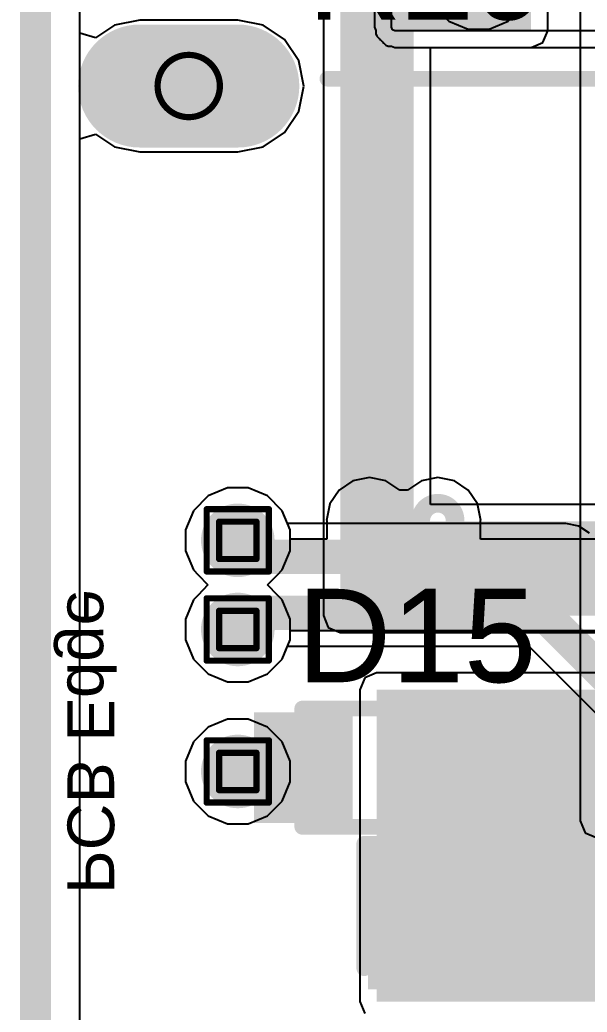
# Model space of a CAD drawing. Header units: inches. Extents: x -22 to 5433, y -13 to 5447.
# Drawn here: x -21.59 to -16.96, y 4.58 to 12.68 of the extents above; entities that cross this region are included whole.
import ezdxf

# ---------------------------------------------------------------- set-up
doc = ezdxf.new("R2010")
doc.units = ezdxf.units.IN
for name, color, linetype in [('Board_outline', 216, 'Continuous'), ('Bottom Layer', 5, 'Continuous'), ('Bottom Overlay', 54, 'Continuous'), ('Bottom Solder', 6, 'Continuous'), ('Drill Drawing', 1, 'Continuous'), ('Ground', 16, 'Continuous'), ('Multi-Layer', 9, 'Continuous'), ('Pad Holes', 156, 'Continuous'), ('Power', 76, 'Continuous'), ('Top Layer', 1, 'Continuous'), ('Top Overlay', 2, 'Continuous'), ('Top Paste', 8, 'Continuous'), ('Top Solder', 216, 'Continuous'), ('Via Holes', 16, 'Continuous')]:
    doc.layers.add(name, color=color, linetype=linetype)
doc.styles.add('Arial', font='', dxfattribs={"height": 0.2})
doc.styles.get('Arial').set_extended_font_data('Arial')

msp = doc.modelspace()

# ---------------------------------------------------------------- hatches: boundary and pattern name
at = {"layer": 'Bottom Layer'}
h = msp.add_hatch(color=5, dxfattribs=at)
edge = h.paths.add_edge_path()
edge.add_arc((-20.6084, 12.1371), 0.4, 90, 270)
edge.add_line((-20.6084, 11.7371), (-19.8084, 11.7371))
edge.add_arc((-19.8084, 12.1371), 0.4, 270, 450)
edge.add_line((-19.8084, 12.5371), (-20.6084, 12.5371))
h = msp.add_hatch(color=5, dxfattribs=at)
edge = h.paths.add_edge_path()
edge.add_arc((-19.8084, 8.432), 0.3, 0, 360)
h = msp.add_hatch(color=5, dxfattribs=at)
edge = h.paths.add_edge_path()
edge.add_arc((-19.8084, 7.705), 0.3, 0, 360)
h = msp.add_hatch(color=5, dxfattribs=at)
edge = h.paths.add_edge_path()
edge.add_arc((-19.8084, 6.5471), 0.3, 0, 360)
at = {"layer": 'Bottom Solder'}
h = msp.add_hatch(color=6, dxfattribs=at)
edge = h.paths.add_edge_path()
edge.add_arc((-20.6084, 12.1371), 0.5016, 90, 270)
edge.add_line((-20.6084, 11.6355), (-19.8084, 11.6355))
edge.add_arc((-19.8084, 12.1371), 0.5016, 270, 450)
edge.add_line((-19.8084, 12.6387), (-20.6084, 12.6387))
at = {"layer": 'Ground'}
h = msp.add_hatch(color=16, dxfattribs=at)
edge = h.paths.add_edge_path()
edge.add_arc((-20.6084, 12.1371), 0.4, 90, 270)
edge.add_line((-20.6084, 11.7371), (-19.8084, 11.7371))
edge.add_arc((-19.8084, 12.1371), 0.4, 270, 450)
edge.add_line((-19.8084, 12.5371), (-20.6084, 12.5371))
h = msp.add_hatch(color=16, dxfattribs=at)
edge = h.paths.add_edge_path()
edge.add_arc((-19.8084, 8.432), 0.3, 0, 360)
h = msp.add_hatch(color=16, dxfattribs=at)
edge = h.paths.add_edge_path()
edge.add_arc((-19.8084, 7.705), 0.3, 0, 360)
h = msp.add_hatch(color=16, dxfattribs=at)
edge = h.paths.add_edge_path()
edge.add_arc((-19.8084, 6.5471), 0.3, 0, 360)
at = {"layer": 'Multi-Layer'}
h = msp.add_hatch(color=9, dxfattribs=at)
edge = h.paths.add_edge_path()
edge.add_arc((-20.6084, 12.1371), 0.4, 90, 270)
edge.add_line((-20.6084, 11.7371), (-19.8084, 11.7371))
edge.add_arc((-19.8084, 12.1371), 0.4, 270, 450)
edge.add_line((-19.8084, 12.5371), (-20.6084, 12.5371))
at = {"layer": 'Pad Holes'}
h = msp.add_hatch(color=7, dxfattribs=at)
edge = h.paths.add_edge_path()
edge.add_arc((-20.5084, 12.1371), 0.25, 90, 270)
edge.add_line((-20.5084, 11.8871), (-19.9084, 11.8871))
edge.add_arc((-19.9084, 12.1371), 0.25, 270, 450)
edge.add_line((-19.9084, 12.3871), (-20.5084, 12.3871))
at = {"layer": 'Power'}
h = msp.add_hatch(color=76, dxfattribs=at)
edge = h.paths.add_edge_path()
edge.add_arc((-20.6084, 12.1371), 0.4, 90, 270)
edge.add_line((-20.6084, 11.7371), (-19.8084, 11.7371))
edge.add_arc((-19.8084, 12.1371), 0.4, 270, 450)
edge.add_line((-19.8084, 12.5371), (-20.6084, 12.5371))
h = msp.add_hatch(color=76, dxfattribs=at)
edge = h.paths.add_edge_path()
edge.add_arc((-19.8084, 8.432), 0.3, 0, 360)
h = msp.add_hatch(color=76, dxfattribs=at)
edge = h.paths.add_edge_path()
edge.add_arc((-19.8084, 7.705), 0.3, 0, 360)
h = msp.add_hatch(color=76, dxfattribs=at)
edge = h.paths.add_edge_path()
edge.add_arc((-19.8084, 6.5471), 0.3, 0, 360)
at = {"layer": 'Top Layer'}
for points in [[(-18.9733, 12.5885), (-17.4172, 12.5885), (-17.4172, 13.484), (-18.9733, 13.484)], [(-18.9733, 7.8181), (-18.3733, 7.8181), (-18.3733, 13.484), (-18.9733, 13.484)], [(-18.6733, 7.8181), (-14.7481, 7.8181), (-14.7481, 8.588), (-18.6733, 8.588)], [(-18.6761, 4.6702), (-15.7365, 4.6702), (-15.7365, 7.213), (-18.6761, 7.213)], [(-19.5733, 6.928), (-18.9733, 6.928), (-18.9733, 6.228), (-19.5733, 6.228)], [(-18.3733, 6.928), (-17.7733, 6.928), (-17.7733, 6.228), (-18.3733, 6.228)], [(-18.6761, 4.6702), (-15.9016, 4.6702), (-15.9016, 5.8563), (-18.6761, 5.8563)], [(-18.6761, 4.8403), (-18.6761, 5.8563), (-17.1521, 5.8563), (-17.1521, 4.8403)]]:
    msp.add_hatch(color=1, dxfattribs=at).paths.add_polyline_path(points)
h = msp.add_hatch(color=1, dxfattribs=at)
edge = h.paths.add_edge_path()
edge.add_arc((-20.6084, 12.1371), 0.4, 90, 270)
edge.add_line((-20.6084, 11.7371), (-19.8084, 11.7371))
edge.add_arc((-19.8084, 12.1371), 0.4, 270, 450)
edge.add_line((-19.8084, 12.5371), (-20.6084, 12.5371))
h = msp.add_hatch(color=1, dxfattribs=at)
edge = h.paths.add_edge_path()
edge.add_arc((-19.8084, 8.432), 0.3, 0, 360)
h = msp.add_hatch(color=1, dxfattribs=at)
edge = h.paths.add_edge_path()
edge.add_arc((-19.8084, 7.705), 0.3, 0, 360)
h = msp.add_hatch(color=1, dxfattribs=at)
edge = h.paths.add_edge_path()
edge.add_arc((-19.8084, 6.5471), 0.3, 0, 360)
at = {"layer": 'Top Overlay'}
for points in [[(-18.0131, 6.9338), (-17.2511, 6.9338), (-17.2511, 7.1116), (-18.0131, 7.1116)], [(-17.7337, 6.1973), (-17.2511, 6.1973), (-17.2511, 6.9593), (-17.7337, 6.9593)], [(-18.0132, 6.0449), (-17.2512, 6.0449), (-17.2512, 6.2227), (-18.0132, 6.2227)]]:
    msp.add_hatch(color=2, dxfattribs=at).paths.add_polyline_path(points)
at = {"layer": 'Top Paste'}
for points in [[(-19.5733, 6.928), (-18.9733, 6.928), (-18.9733, 6.228), (-19.5733, 6.228)], [(-18.3733, 6.928), (-17.7733, 6.928), (-17.7733, 6.228), (-18.3733, 6.228)], [(-18.6761, 4.8403), (-18.6761, 5.8563), (-17.1521, 5.8563), (-17.1521, 4.8403)]]:
    msp.add_hatch(color=8, dxfattribs=at).paths.add_polyline_path(points)
at = {"layer": 'Top Solder'}
h = msp.add_hatch(color=216, dxfattribs=at)
edge = h.paths.add_edge_path()
edge.add_arc((-20.6084, 12.1371), 0.5016, 90, 270)
edge.add_line((-20.6084, 11.6355), (-19.8084, 11.6355))
edge.add_arc((-19.8084, 12.1371), 0.5016, 270, 450)
edge.add_line((-19.8084, 12.6387), (-20.6084, 12.6387))
for points in [[(-19.6749, 7.0296), (-18.8717, 7.0296), (-18.8717, 6.1264), (-19.6749, 6.1264)], [(-18.4749, 7.0296), (-17.6717, 7.0296), (-17.6717, 6.1264), (-18.4749, 6.1264)], [(-18.7461, 4.7703), (-18.7461, 5.9263), (-17.0821, 5.9263), (-17.0821, 4.7703)]]:
    msp.add_hatch(color=216, dxfattribs=at).paths.add_polyline_path(points)
at = {"layer": 'Via Holes'}
h = msp.add_hatch(color=7, dxfattribs=at)
edge = h.paths.add_edge_path()
edge.add_arc((-19.8084, 8.432), 0.15, 0, 360)
h = msp.add_hatch(color=7, dxfattribs=at)
edge = h.paths.add_edge_path()
edge.add_arc((-19.8084, 7.705), 0.15, 0, 360)
h = msp.add_hatch(color=7, dxfattribs=at)
edge = h.paths.add_edge_path()
edge.add_arc((-19.8084, 6.5471), 0.15, 0, 360)

# ---------------------------------------------------------------- linework, layer by layer
at = {"layer": 'Board_outline'}
msp.add_lwpolyline([(-21.4584, -2.0049, 0.254, 0.254, 0), (-21.4584, 32.9924, 0.254, 0.254, 0)], format="xyseb", dxfattribs=at)
msp.add_lwpolyline([(-21.4584, -2.0049, 0.254, 0.254, 0), (-21.4584, 32.9924, 0.254, 0.254, 0)], format="xyseb", dxfattribs=at)
at = {"layer": 'Bottom Layer'}
for p, q in [((-21.0958, -2.005), (-21.0958, 18.7314)), ((-18.5559, 12.6159), (-18.5559, 13.349)), ((-18.6934, 13.2469), (-18.6934, 12.6159)), ((-18.6934, 12.6159), (-18.6829, 12.5906)), ((-18.6829, 12.5906), (-18.6829, 12.5633)), ((-18.6829, 12.5633), (-18.6749, 12.5439)), ((-18.6749, 12.5439), (-18.6749, 12.5439)), ((-18.6749, 12.5439), (-18.6749, 12.5439)), ((-18.6749, 12.5439), (-18.6556, 12.5246)), ((-18.5479, 12.5965), (-18.5559, 12.6159)), ((-18.5286, 12.5885), (-18.5479, 12.5965)), ((-12.3484, 12.5885), (-18.5286, 12.5885)), ((-18.6556, 12.5246), (-18.6531, 12.5187)), ((-18.6531, 12.5187), (-18.6472, 12.5162)), ((-18.6472, 12.5162), (-18.6282, 12.4973)), ((-18.6282, 12.4973), (-18.6258, 12.4913)), ((-18.6258, 12.4913), (-18.6199, 12.4889)), ((-18.6199, 12.4889), (-18.6005, 12.4695)), ((-18.6005, 12.4695), (-18.6005, 12.4695)), ((-18.6005, 12.4695), (-18.6005, 12.4695)), ((-18.6005, 12.4695), (-18.5812, 12.4615)), ((-18.5812, 12.4615), (-18.5538, 12.4615)), ((-18.5538, 12.4615), (-18.5286, 12.4511)), ((-18.5286, 12.4511), (-12.4859, 12.4511)), ((-19.8933, 8.859), (-20.0503, 8.794)), ((-19.7235, 8.859), (-19.8933, 8.859)), ((-19.5665, 8.794), (-19.7235, 8.859)), ((-20.0503, 8.794), (-20.1704, 8.6739)), ((-19.4464, 8.6739), (-19.5665, 8.794)), ((-20.1704, 8.6739), (-20.2354, 8.5169)), ((-19.403, 8.569), (-19.4464, 8.6739)), ((-20.2354, 8.5169), (-20.2354, 8.347)), ((-17.133, 8.569), (-19.403, 8.569)), ((-17.0289, 8.5483), (-17.133, 8.569)), ((-16.9407, 8.4894), (-17.0289, 8.5483)), ((-20.2354, 8.347), (-20.1704, 8.1901)), ((-20.1704, 8.1901), (-20.1317, 8.1514)), ((-20.1317, 8.1514), (-20.0517, 8.0685)), ((-20.0517, 8.0685), (-20.1317, 7.9855)), ((-20.1704, 7.9469), (-20.2354, 7.7899)), ((-20.1317, 7.9855), (-20.1704, 7.9469)), ((-20.2354, 7.7899), (-20.2354, 7.62)), ((-20.2354, 7.62), (-20.1704, 7.4631)), ((-19.4464, 7.4631), (-19.403, 7.568)), ((-19.403, 7.568), (-17.435, 7.568)), ((-17.435, 7.568), (-16.8432, 6.9762)), ((-20.1704, 7.4631), (-20.0503, 7.343)), ((-19.5665, 7.343), (-19.4464, 7.4631)), ((-20.0503, 7.343), (-19.8933, 7.278)), ((-19.7235, 7.278), (-19.5665, 7.343)), ((-19.8933, 7.278), (-19.7235, 7.278))]:
    msp.add_line(p, q, dxfattribs=at)
for points in [[(-19.8084, 8.432, 0.2794, 0.2794, 0), (-19.6735, 8.2971, 0.2794, 0.2794, 0)], [(-19.6735, 8.2971, 0.2794, 0.2794, 0), (-17.133, 8.2971, 0.2794, 0.2794, 0)], [(-17.133, 8.2971, 0.2794, 0.2794, 0), (-16.4616, 7.6257, 0.2794, 0.2794, 0)], [(-19.8084, 7.705, 0.2794, 0.2794, 0), (-19.6735, 7.8399, 0.2794, 0.2794, 0)], [(-19.6735, 7.8399, 0.2794, 0.2794, 0), (-17.3223, 7.8399, 0.2794, 0.2794, 0)], [(-17.3223, 7.8399, 0.2794, 0.2794, 0), (-16.6509, 7.1685, 0.2794, 0.2794, 0)]]:
    msp.add_lwpolyline(points, format="xyseb", dxfattribs=at)
for points in [[(-19.8783, 8.432, 0.1397, 0.1397, 1), (-19.7386, 8.432, 0.1397, 0.1397, 1)], [(-19.7434, 8.2971, 0.1397, 0.1397, 1), (-19.6037, 8.2971, 0.1397, 0.1397, 1)], [(-19.7434, 8.2971, 0.1397, 0.1397, 1), (-19.6037, 8.2971, 0.1397, 0.1397, 1)], [(-17.2028, 8.2971, 0.1397, 0.1397, 1), (-17.0631, 8.2971, 0.1397, 0.1397, 1)], [(-17.2028, 8.2971, 0.1397, 0.1397, 1), (-17.0631, 8.2971, 0.1397, 0.1397, 1)], [(-19.7434, 7.8399, 0.1397, 0.1397, 1), (-19.6037, 7.8399, 0.1397, 0.1397, 1)], [(-19.7434, 7.8399, 0.1397, 0.1397, 1), (-19.6037, 7.8399, 0.1397, 0.1397, 1)], [(-17.3922, 7.8399, 0.1397, 0.1397, 1), (-17.2525, 7.8399, 0.1397, 0.1397, 1)], [(-17.3922, 7.8399, 0.1397, 0.1397, 1), (-17.2525, 7.8399, 0.1397, 0.1397, 1)], [(-19.8783, 7.705, 0.1397, 0.1397, 1), (-19.7386, 7.705, 0.1397, 0.1397, 1)]]:
    msp.add_lwpolyline(points, format="xyseb", close=True, dxfattribs=at)
at = {"layer": 'Bottom Overlay'}
for points in [[(-21.4584, 3.0471, 0.127, 0.127, 0), (-21.4584, 12.2471, 0.127, 0.127, 0)], [(-19.0784, 12.1963, 0.127, 0.127, 0), (-15.3284, 12.1963, 0.127, 0.127, 0)]]:
    msp.add_lwpolyline(points, format="xyseb", dxfattribs=at)
for points in [[(-21.4902, 12.2471, 0.0635, 0.0635, 1), (-21.4267, 12.2471, 0.0635, 0.0635, 1)], [(-19.1101, 12.1963, 0.0635, 0.0635, 1), (-19.0466, 12.1963, 0.0635, 0.0635, 1)]]:
    msp.add_lwpolyline(points, format="xyseb", close=True, dxfattribs=at)
at = {"layer": 'Drill Drawing'}
for points in [[(-19.9544, 12.1371, 0.0508, 0.0508, 1), (-20.4624, 12.1371, 0.0508, 0.0508, 1)], [(-20.4751, 12.1371, 0.0254, 0.0254, 1), (-20.4497, 12.1371, 0.0254, 0.0254, 1)], [(-19.9671, 12.1371, 0.0254, 0.0254, 1), (-19.9417, 12.1371, 0.0254, 0.0254, 1)], [(-20.0751, 8.686, 0.0254, 0.0254, 1), (-20.0497, 8.686, 0.0254, 0.0254, 1)], [(-20.0751, 8.686, 0.0254, 0.0254, 1), (-20.0497, 8.686, 0.0254, 0.0254, 1)], [(-19.5671, 8.686, 0.0254, 0.0254, 1), (-19.5417, 8.686, 0.0254, 0.0254, 1)], [(-19.5671, 8.686, 0.0254, 0.0254, 1), (-19.5417, 8.686, 0.0254, 0.0254, 1)], [(-19.9735, 8.5844, 0.0254, 0.0254, 1), (-19.9481, 8.5844, 0.0254, 0.0254, 1)], [(-19.9735, 8.5844, 0.0254, 0.0254, 1), (-19.9481, 8.5844, 0.0254, 0.0254, 1)], [(-19.6687, 8.5844, 0.0254, 0.0254, 1), (-19.6433, 8.5844, 0.0254, 0.0254, 1)], [(-19.6687, 8.5844, 0.0254, 0.0254, 1), (-19.6433, 8.5844, 0.0254, 0.0254, 1)], [(-19.9735, 8.2796, 0.0254, 0.0254, 1), (-19.9481, 8.2796, 0.0254, 0.0254, 1)], [(-19.9735, 8.2796, 0.0254, 0.0254, 1), (-19.9481, 8.2796, 0.0254, 0.0254, 1)], [(-19.6687, 8.2796, 0.0254, 0.0254, 1), (-19.6433, 8.2796, 0.0254, 0.0254, 1)], [(-19.6687, 8.2796, 0.0254, 0.0254, 1), (-19.6433, 8.2796, 0.0254, 0.0254, 1)], [(-20.0751, 8.178, 0.0254, 0.0254, 1), (-20.0497, 8.178, 0.0254, 0.0254, 1)], [(-20.0751, 8.178, 0.0254, 0.0254, 1), (-20.0497, 8.178, 0.0254, 0.0254, 1)], [(-19.5671, 8.178, 0.0254, 0.0254, 1), (-19.5417, 8.178, 0.0254, 0.0254, 1)], [(-19.5671, 8.178, 0.0254, 0.0254, 1), (-19.5417, 8.178, 0.0254, 0.0254, 1)], [(-20.0751, 7.959, 0.0254, 0.0254, 1), (-20.0497, 7.959, 0.0254, 0.0254, 1)], [(-20.0751, 7.959, 0.0254, 0.0254, 1), (-20.0497, 7.959, 0.0254, 0.0254, 1)], [(-19.5671, 7.959, 0.0254, 0.0254, 1), (-19.5417, 7.959, 0.0254, 0.0254, 1)], [(-19.5671, 7.959, 0.0254, 0.0254, 1), (-19.5417, 7.959, 0.0254, 0.0254, 1)], [(-19.9735, 7.8574, 0.0254, 0.0254, 1), (-19.9481, 7.8574, 0.0254, 0.0254, 1)], [(-19.9735, 7.8574, 0.0254, 0.0254, 1), (-19.9481, 7.8574, 0.0254, 0.0254, 1)], [(-19.6687, 7.8574, 0.0254, 0.0254, 1), (-19.6433, 7.8574, 0.0254, 0.0254, 1)], [(-19.6687, 7.8574, 0.0254, 0.0254, 1), (-19.6433, 7.8574, 0.0254, 0.0254, 1)], [(-19.9735, 7.5526, 0.0254, 0.0254, 1), (-19.9481, 7.5526, 0.0254, 0.0254, 1)], [(-19.9735, 7.5526, 0.0254, 0.0254, 1), (-19.9481, 7.5526, 0.0254, 0.0254, 1)], [(-19.6687, 7.5526, 0.0254, 0.0254, 1), (-19.6433, 7.5526, 0.0254, 0.0254, 1)], [(-19.6687, 7.5526, 0.0254, 0.0254, 1), (-19.6433, 7.5526, 0.0254, 0.0254, 1)], [(-20.0751, 7.451, 0.0254, 0.0254, 1), (-20.0497, 7.451, 0.0254, 0.0254, 1)], [(-20.0751, 7.451, 0.0254, 0.0254, 1), (-20.0497, 7.451, 0.0254, 0.0254, 1)], [(-19.5671, 7.451, 0.0254, 0.0254, 1), (-19.5417, 7.451, 0.0254, 0.0254, 1)], [(-19.5671, 7.451, 0.0254, 0.0254, 1), (-19.5417, 7.451, 0.0254, 0.0254, 1)], [(-20.0751, 6.8011, 0.0254, 0.0254, 1), (-20.0497, 6.8011, 0.0254, 0.0254, 1)], [(-20.0751, 6.8011, 0.0254, 0.0254, 1), (-20.0497, 6.8011, 0.0254, 0.0254, 1)], [(-19.5671, 6.8011, 0.0254, 0.0254, 1), (-19.5417, 6.8011, 0.0254, 0.0254, 1)], [(-19.5671, 6.8011, 0.0254, 0.0254, 1), (-19.5417, 6.8011, 0.0254, 0.0254, 1)], [(-19.9735, 6.6995, 0.0254, 0.0254, 1), (-19.9481, 6.6995, 0.0254, 0.0254, 1)], [(-19.9735, 6.6995, 0.0254, 0.0254, 1), (-19.9481, 6.6995, 0.0254, 0.0254, 1)], [(-19.6687, 6.6995, 0.0254, 0.0254, 1), (-19.6433, 6.6995, 0.0254, 0.0254, 1)], [(-19.6687, 6.6995, 0.0254, 0.0254, 1), (-19.6433, 6.6995, 0.0254, 0.0254, 1)], [(-19.9735, 6.3947, 0.0254, 0.0254, 1), (-19.9481, 6.3947, 0.0254, 0.0254, 1)], [(-19.9735, 6.3947, 0.0254, 0.0254, 1), (-19.9481, 6.3947, 0.0254, 0.0254, 1)], [(-19.6687, 6.3947, 0.0254, 0.0254, 1), (-19.6433, 6.3947, 0.0254, 0.0254, 1)], [(-19.6687, 6.3947, 0.0254, 0.0254, 1), (-19.6433, 6.3947, 0.0254, 0.0254, 1)], [(-20.0751, 6.2931, 0.0254, 0.0254, 1), (-20.0497, 6.2931, 0.0254, 0.0254, 1)], [(-20.0751, 6.2931, 0.0254, 0.0254, 1), (-20.0497, 6.2931, 0.0254, 0.0254, 1)], [(-19.5671, 6.2931, 0.0254, 0.0254, 1), (-19.5417, 6.2931, 0.0254, 0.0254, 1)], [(-19.5671, 6.2931, 0.0254, 0.0254, 1), (-19.5417, 6.2931, 0.0254, 0.0254, 1)]]:
    msp.add_lwpolyline(points, format="xyseb", close=True, dxfattribs=at)
for points in [[(-20.0624, 8.686, 0.0508, 0.0508, 0), (-19.5544, 8.686, 0.0508, 0.0508, 0)], [(-20.0624, 8.178, 0.0508, 0.0508, 0), (-20.0624, 8.686, 0.0508, 0.0508, 0)], [(-19.5544, 8.178, 0.0508, 0.0508, 0), (-19.5544, 8.686, 0.0508, 0.0508, 0)], [(-19.9608, 8.5844, 0.0508, 0.0508, 0), (-19.656, 8.5844, 0.0508, 0.0508, 0)], [(-19.9608, 8.2796, 0.0508, 0.0508, 0), (-19.9608, 8.5844, 0.0508, 0.0508, 0)], [(-19.656, 8.2796, 0.0508, 0.0508, 0), (-19.656, 8.5844, 0.0508, 0.0508, 0)], [(-19.9608, 8.2796, 0.0508, 0.0508, 0), (-19.656, 8.2796, 0.0508, 0.0508, 0)], [(-20.0624, 8.178, 0.0508, 0.0508, 0), (-19.5544, 8.178, 0.0508, 0.0508, 0)], [(-20.0624, 7.959, 0.0508, 0.0508, 0), (-19.5544, 7.959, 0.0508, 0.0508, 0)], [(-20.0624, 7.451, 0.0508, 0.0508, 0), (-20.0624, 7.959, 0.0508, 0.0508, 0)], [(-19.5544, 7.451, 0.0508, 0.0508, 0), (-19.5544, 7.959, 0.0508, 0.0508, 0)], [(-19.9608, 7.8574, 0.0508, 0.0508, 0), (-19.656, 7.8574, 0.0508, 0.0508, 0)], [(-19.9608, 7.5526, 0.0508, 0.0508, 0), (-19.9608, 7.8574, 0.0508, 0.0508, 0)], [(-19.656, 7.5526, 0.0508, 0.0508, 0), (-19.656, 7.8574, 0.0508, 0.0508, 0)], [(-19.9608, 7.5526, 0.0508, 0.0508, 0), (-19.656, 7.5526, 0.0508, 0.0508, 0)], [(-20.0624, 7.451, 0.0508, 0.0508, 0), (-19.5544, 7.451, 0.0508, 0.0508, 0)], [(-20.0624, 6.8011, 0.0508, 0.0508, 0), (-19.5544, 6.8011, 0.0508, 0.0508, 0)], [(-20.0624, 6.2931, 0.0508, 0.0508, 0), (-20.0624, 6.8011, 0.0508, 0.0508, 0)], [(-19.5544, 6.2931, 0.0508, 0.0508, 0), (-19.5544, 6.8011, 0.0508, 0.0508, 0)], [(-19.9608, 6.6995, 0.0508, 0.0508, 0), (-19.656, 6.6995, 0.0508, 0.0508, 0)], [(-19.9608, 6.3947, 0.0508, 0.0508, 0), (-19.9608, 6.6995, 0.0508, 0.0508, 0)], [(-19.656, 6.3947, 0.0508, 0.0508, 0), (-19.656, 6.6995, 0.0508, 0.0508, 0)], [(-19.9608, 6.3947, 0.0508, 0.0508, 0), (-19.656, 6.3947, 0.0508, 0.0508, 0)], [(-20.0624, 6.2931, 0.0508, 0.0508, 0), (-19.5544, 6.2931, 0.0508, 0.0508, 0)]]:
    msp.add_lwpolyline(points, format="xyseb", dxfattribs=at)
at = {"layer": 'Ground'}
for p, q in [((-21.0958, -2.005), (-21.0958, 19.1346)), ((-18.2067, 12.785), (-18.0866, 12.6649)), ((-17.6029, 12.6649), (-17.4827, 12.785)), ((-18.0866, 12.6649), (-17.9297, 12.5998)), ((-17.7598, 12.5998), (-17.6029, 12.6649)), ((-17.9297, 12.5998), (-17.7598, 12.5998)), ((-18.8692, 8.9177), (-18.9826, 8.8419)), ((-18.7354, 8.9443), (-18.8692, 8.9177)), ((-18.6016, 8.9177), (-18.7354, 8.9443)), ((-18.4882, 8.8419), (-18.6016, 8.9177)), ((-18.3104, 8.9177), (-18.4238, 8.8419)), ((-18.1766, 8.9443), (-18.3104, 8.9177)), ((-18.0428, 8.9177), (-18.1766, 8.9443)), ((-17.9294, 8.8419), (-18.0428, 8.9177)), ((-19.8933, 8.859), (-20.0503, 8.794)), ((-19.7235, 8.859), (-19.8933, 8.859)), ((-19.5665, 8.794), (-19.7235, 8.859)), ((-18.9826, 8.8419), (-19.0584, 8.7285)), ((-18.4238, 8.8419), (-18.4882, 8.8419)), ((-17.8536, 8.7285), (-17.9294, 8.8419)), ((-20.0503, 8.794), (-20.1704, 8.6739)), ((-19.4464, 8.6739), (-19.5665, 8.794)), ((-20.1704, 8.6739), (-20.2354, 8.5169)), ((-19.3814, 8.5169), (-19.4464, 8.6739)), ((-19.0584, 8.7285), (-19.085, 8.5947)), ((-17.827, 8.5947), (-17.8536, 8.7285)), ((-19.085, 8.5947), (-19.0823, 8.5947)), ((-19.0823, 8.5947), (-19.0823, 8.4408)), ((-17.8297, 8.4408), (-17.8297, 8.5947)), ((-17.8297, 8.5947), (-17.827, 8.5947)), ((-20.2354, 8.5169), (-20.2354, 8.347)), ((-19.3814, 8.4408), (-19.3814, 8.5169)), ((-19.0823, 8.4408), (-19.3814, 8.4408)), ((-15.7165, 8.4408), (-17.8297, 8.4408)), ((-20.2354, 8.347), (-20.1704, 8.1901)), ((-20.1704, 8.1901), (-20.1317, 8.1514)), ((-20.1317, 8.1514), (-20.0517, 8.0685)), ((-20.0517, 8.0685), (-20.1317, 7.9855)), ((-20.1704, 7.9469), (-20.2354, 7.7899)), ((-20.1317, 7.9855), (-20.1704, 7.9469)), ((-20.2354, 7.7899), (-20.2354, 7.62)), ((-19.3814, 7.62), (-19.3814, 7.6962)), ((-19.3814, 7.6962), (-15.9391, 7.6962)), ((-20.2354, 7.62), (-20.1704, 7.4631)), ((-19.4464, 7.4631), (-19.3814, 7.62)), ((-20.1704, 7.4631), (-20.0503, 7.343)), ((-19.5665, 7.343), (-19.4464, 7.4631)), ((-20.0503, 7.343), (-19.8933, 7.278)), ((-19.7235, 7.278), (-19.5665, 7.343)), ((-19.8933, 7.278), (-19.7235, 7.278))]:
    msp.add_line(p, q, dxfattribs=at)
for points in [[(-18.8751, 8.5947, 0.1524, 0.1524, -1), (-18.5957, 8.5947, 0.1524, 0.1524, 0)], [(-18.3163, 8.5947, 0.1524, 0.1524, -1), (-18.0369, 8.5947, 0.1524, 0.1524, 0)], [(-18.8751, 8.386, 0.1524, 0.1524, 0), (-18.8751, 8.5947, 0.1524, 0.1524, 0)], [(-18.5957, 8.3733, 0.1524, 0.1524, 0), (-18.5957, 8.5947, 0.1524, 0.1524, 0)], [(-18.3163, 8.3733, 0.1524, 0.1524, 0), (-18.3163, 8.5947, 0.1524, 0.1524, 0)], [(-18.0369, 8.386, 0.1524, 0.1524, 0), (-18.0369, 8.5947, 0.1524, 0.1524, 0)], [(-19.8084, 8.432, 0.1524, 0.1524, 0), (-19.61, 8.2336, 0.1524, 0.1524, 0)], [(-18.8751, 8.386, 0.1524, 0.1524, -0.414214), (-19.0275, 8.2336, 0.1524, 0.1524, 0)], [(-18.3163, 8.3733, 0.1524, 0.1524, -1), (-18.5957, 8.3733, 0.1524, 0.1524, 0)], [(-17.8845, 8.2336, 0.1524, 0.1524, -0.414214), (-18.0369, 8.386, 0.1524, 0.1524, 0)], [(-19.61, 8.2336, 0.1524, 0.1524, 0), (-19.1037, 8.2336, 0.1524, 0.1524, 0)], [(-19.1037, 8.2336, 0.1524, 0.1524, 0), (-19.0275, 8.2336, 0.1524, 0.1524, 0)], [(-17.8845, 8.2336, 0.1524, 0.1524, 0), (-17.4031, 8.2336, 0.1524, 0.1524, 0)], [(-17.4031, 8.2336, 0.1524, 0.1524, 0), (-15.7165, 8.2336, 0.1524, 0.1524, 0)], [(-19.8084, 7.705, 0.1524, 0.1524, 0), (-19.61, 7.9034, 0.1524, 0.1524, 0)], [(-19.61, 7.9034, 0.1524, 0.1524, 0), (-15.8533, 7.9034, 0.1524, 0.1524, 0)]]:
    msp.add_lwpolyline(points, format="xyseb", dxfattribs=at)
for points in [[(-18.9132, 8.5947, 0.0762, 0.0762, 1), (-18.837, 8.5947, 0.0762, 0.0762, 1)], [(-18.9132, 8.5947, 0.0762, 0.0762, 1), (-18.837, 8.5947, 0.0762, 0.0762, 1)], [(-18.6338, 8.5947, 0.0762, 0.0762, 1), (-18.5576, 8.5947, 0.0762, 0.0762, 1)], [(-18.6338, 8.5947, 0.0762, 0.0762, 1), (-18.5576, 8.5947, 0.0762, 0.0762, 1)], [(-18.3544, 8.5947, 0.0762, 0.0762, 1), (-18.2782, 8.5947, 0.0762, 0.0762, 1)], [(-18.3544, 8.5947, 0.0762, 0.0762, 1), (-18.2782, 8.5947, 0.0762, 0.0762, 1)], [(-18.075, 8.5947, 0.0762, 0.0762, 1), (-17.9988, 8.5947, 0.0762, 0.0762, 1)], [(-18.075, 8.5947, 0.0762, 0.0762, 1), (-17.9988, 8.5947, 0.0762, 0.0762, 1)], [(-19.8465, 8.432, 0.0762, 0.0762, 1), (-19.7703, 8.432, 0.0762, 0.0762, 1)], [(-18.9132, 8.386, 0.0762, 0.0762, 1), (-18.837, 8.386, 0.0762, 0.0762, 1)], [(-18.9132, 8.386, 0.0762, 0.0762, 1), (-18.837, 8.386, 0.0762, 0.0762, 1)], [(-18.6338, 8.3733, 0.0762, 0.0762, 1), (-18.5576, 8.3733, 0.0762, 0.0762, 1)], [(-18.6338, 8.3733, 0.0762, 0.0762, 1), (-18.5576, 8.3733, 0.0762, 0.0762, 1)], [(-18.3544, 8.3733, 0.0762, 0.0762, 1), (-18.2782, 8.3733, 0.0762, 0.0762, 1)], [(-18.3544, 8.3733, 0.0762, 0.0762, 1), (-18.2782, 8.3733, 0.0762, 0.0762, 1)], [(-18.075, 8.386, 0.0762, 0.0762, 1), (-17.9988, 8.386, 0.0762, 0.0762, 1)], [(-18.075, 8.386, 0.0762, 0.0762, 1), (-17.9988, 8.386, 0.0762, 0.0762, 1)], [(-19.6481, 8.2336, 0.0762, 0.0762, 1), (-19.5719, 8.2336, 0.0762, 0.0762, 1)], [(-19.6481, 8.2336, 0.0762, 0.0762, 1), (-19.5719, 8.2336, 0.0762, 0.0762, 1)], [(-19.1418, 8.2336, 0.0762, 0.0762, 1), (-19.0656, 8.2336, 0.0762, 0.0762, 1)], [(-19.1418, 8.2336, 0.0762, 0.0762, 1), (-19.0656, 8.2336, 0.0762, 0.0762, 1)], [(-19.0656, 8.2336, 0.0762, 0.0762, 1), (-18.9894, 8.2336, 0.0762, 0.0762, 1)], [(-19.0656, 8.2336, 0.0762, 0.0762, 1), (-18.9894, 8.2336, 0.0762, 0.0762, 1)], [(-17.9226, 8.2336, 0.0762, 0.0762, 1), (-17.8464, 8.2336, 0.0762, 0.0762, 1)], [(-17.9226, 8.2336, 0.0762, 0.0762, 1), (-17.8464, 8.2336, 0.0762, 0.0762, 1)], [(-17.4412, 8.2336, 0.0762, 0.0762, 1), (-17.365, 8.2336, 0.0762, 0.0762, 1)], [(-17.4412, 8.2336, 0.0762, 0.0762, 1), (-17.365, 8.2336, 0.0762, 0.0762, 1)], [(-19.6481, 7.9034, 0.0762, 0.0762, 1), (-19.5719, 7.9034, 0.0762, 0.0762, 1)], [(-19.6481, 7.9034, 0.0762, 0.0762, 1), (-19.5719, 7.9034, 0.0762, 0.0762, 1)], [(-19.8465, 7.705, 0.0762, 0.0762, 1), (-19.7703, 7.705, 0.0762, 0.0762, 1)]]:
    msp.add_lwpolyline(points, format="xyseb", close=True, dxfattribs=at)
at = {"layer": 'Power'}
for p, q in [((-21.0958, 12.5673), (-21.0958, 21.4088)), ((-17.017, 15.7096), (-17.017, 6.1434)), ((-20.814, 12.6335), (-20.9688, 12.5301)), ((-20.6084, 12.6744), (-20.814, 12.6335)), ((-19.8084, 12.6744), (-20.6084, 12.6744)), ((-19.6028, 12.6335), (-19.8084, 12.6744)), ((-19.4285, 12.517), (-19.6028, 12.6335)), ((-20.9688, 12.5301), (-21.0958, 12.5673)), ((-19.312, 12.3427), (-19.4285, 12.517)), ((-19.2711, 12.1371), (-19.312, 12.3427)), ((-19.312, 11.9315), (-19.2711, 12.1371)), ((-19.4285, 11.7571), (-19.312, 11.9315)), ((-21.0958, 11.7068), (-20.9688, 11.7441)), ((-20.9688, 11.7441), (-20.814, 11.6407)), ((-19.6028, 11.6407), (-19.4285, 11.7571)), ((-21.0958, 3.5873), (-21.0958, 11.7068)), ((-20.814, 11.6407), (-20.6084, 11.5998)), ((-20.6084, 11.5998), (-19.8084, 11.5998)), ((-19.8084, 11.5998), (-19.6028, 11.6407)), ((-19.8933, 8.859), (-20.0503, 8.794)), ((-19.7235, 8.859), (-19.8933, 8.859)), ((-19.5665, 8.794), (-19.7235, 8.859)), ((-20.0503, 8.794), (-20.1704, 8.6739)), ((-19.4464, 8.6739), (-19.5665, 8.794)), ((-20.1704, 8.6739), (-20.2354, 8.5169)), ((-19.3814, 8.5169), (-19.4464, 8.6739)), ((-20.2354, 8.5169), (-20.2354, 8.347)), ((-19.3814, 8.347), (-19.3814, 8.5169)), ((-20.2354, 8.347), (-20.1704, 8.1901)), ((-19.4464, 8.1901), (-19.3814, 8.347)), ((-20.1704, 8.1901), (-20.1317, 8.1514)), ((-19.4851, 8.1514), (-19.4464, 8.1901)), ((-20.1317, 8.1514), (-20.0517, 8.0685)), ((-19.5651, 8.0685), (-19.4851, 8.1514)), ((-20.0517, 8.0685), (-20.1317, 7.9855)), ((-19.4851, 7.9855), (-19.5651, 8.0685)), ((-20.1704, 7.9469), (-20.2354, 7.7899)), ((-20.1317, 7.9855), (-20.1704, 7.9469)), ((-19.4464, 7.9469), (-19.4851, 7.9855)), ((-19.3814, 7.7899), (-19.4464, 7.9469)), ((-20.2354, 7.7899), (-20.2354, 7.62)), ((-19.3814, 7.62), (-19.3814, 7.7899)), ((-20.2354, 7.62), (-20.1704, 7.4631)), ((-19.4464, 7.4631), (-19.3814, 7.62)), ((-20.1704, 7.4631), (-20.0503, 7.343)), ((-19.5665, 7.343), (-19.4464, 7.4631)), ((-20.0503, 7.343), (-19.8933, 7.278)), ((-19.7235, 7.278), (-19.5665, 7.343)), ((-19.8933, 7.278), (-19.7235, 7.278)), ((-19.8933, 6.9741), (-20.0503, 6.9091)), ((-19.7235, 6.9741), (-19.8933, 6.9741)), ((-19.5665, 6.9091), (-19.7235, 6.9741)), ((-20.0503, 6.9091), (-20.1704, 6.789)), ((-19.4464, 6.789), (-19.5665, 6.9091)), ((-20.1704, 6.789), (-20.2354, 6.632)), ((-19.3814, 6.632), (-19.4464, 6.789)), ((-20.2354, 6.632), (-20.2354, 6.4621)), ((-19.3814, 6.4621), (-19.3814, 6.632)), ((-20.2354, 6.4621), (-20.1704, 6.3052)), ((-19.4464, 6.3052), (-19.3814, 6.4621)), ((-20.1704, 6.3052), (-20.0503, 6.1851)), ((-19.5665, 6.1851), (-19.4464, 6.3052)), ((-20.0503, 6.1851), (-19.8933, 6.1201)), ((-19.7235, 6.1201), (-19.5665, 6.1851)), ((-19.8933, 6.1201), (-19.7235, 6.1201)), ((-17.017, 6.1434), (-16.9767, 6.0462)), ((-16.9767, 6.0462), (-16.8795, 6.006))]:
    msp.add_line(p, q, dxfattribs=at)
at = {"layer": 'Top Layer'}
for p, q in [((-21.0958, -2.005), (-21.0958, 17.0622)), ((-19.1108, 13.484), (-19.1108, 12.5885)), ((-17.2797, 12.5885), (-17.2797, 13.484)), ((-19.1108, 12.5885), (-19.1108, 7.8181)), ((-17.32, 12.4913), (-17.2797, 12.5885)), ((-17.4172, 12.4511), (-17.32, 12.4913)), ((-18.2359, 8.7255), (-18.2359, 12.4511)), ((-18.2359, 12.4511), (-17.4172, 12.4511)), ((-19.8933, 8.859), (-20.0503, 8.794)), ((-19.7235, 8.859), (-19.8933, 8.859)), ((-19.5665, 8.794), (-19.7235, 8.859)), ((-20.0503, 8.794), (-20.1704, 8.6739)), ((-19.4464, 8.6739), (-19.5665, 8.794)), ((-20.1704, 8.6739), (-20.2354, 8.5169)), ((-19.3814, 8.5169), (-19.4464, 8.6739)), ((-15.0639, 8.7255), (-18.2359, 8.7255)), ((-20.2354, 8.5169), (-20.2354, 8.347)), ((-19.3814, 8.347), (-19.3814, 8.5169)), ((-20.2354, 8.347), (-20.1704, 8.1901)), ((-19.4464, 8.1901), (-19.3814, 8.347)), ((-20.1704, 8.1901), (-20.1317, 8.1514)), ((-19.4851, 8.1514), (-19.4464, 8.1901)), ((-20.1317, 8.1514), (-20.0517, 8.0685)), ((-19.5651, 8.0685), (-19.4851, 8.1514)), ((-20.0517, 8.0685), (-20.1317, 7.9855)), ((-19.4851, 7.9855), (-19.5651, 8.0685)), ((-20.1704, 7.9469), (-20.2354, 7.7899)), ((-20.1317, 7.9855), (-20.1704, 7.9469)), ((-19.4464, 7.9469), (-19.4851, 7.9855)), ((-19.3814, 7.7899), (-19.4464, 7.9469)), ((-20.2354, 7.7899), (-20.2354, 7.62)), ((-19.3814, 7.62), (-19.3814, 7.7899)), ((-19.1108, 7.8181), (-19.0705, 7.7209)), ((-19.0705, 7.7209), (-18.9733, 7.6806)), ((-20.2354, 7.62), (-20.1704, 7.4631)), ((-19.4464, 7.4631), (-19.3814, 7.62)), ((-18.9733, 7.6806), (-15.3363, 7.6806)), ((-20.1704, 7.4631), (-20.0503, 7.343)), ((-19.5665, 7.343), (-19.4464, 7.4631)), ((-20.0503, 7.343), (-19.8933, 7.278)), ((-19.7235, 7.278), (-19.5665, 7.343)), ((-18.7733, 7.3102), (-18.8136, 7.213)), ((-18.6761, 7.3504), (-18.7733, 7.3102)), ((-15.7365, 7.3504), (-18.6761, 7.3504)), ((-19.8933, 7.278), (-19.7235, 7.278)), ((-18.8136, 7.213), (-18.8136, 5.8563)), ((-18.8136, 5.8563), (-18.8136, 4.6702)), ((-18.8136, 4.6702), (-18.7733, 4.573))]:
    msp.add_line(p, q, dxfattribs=at)
at = {"layer": 'Top Overlay'}
for points in [[(-19.2829, 7.0606, 0.127, 0.127, 0), (-18.0129, 7.0606, 0.127, 0.127, 0)], [(-19.2829, 7.0098, 0.127, 0.127, 0), (-19.2829, 7.0598, 0.127, 0.127, 0)], [(-19.2829, 6.0962, 0.127, 0.127, 0), (-19.2829, 6.1462, 0.127, 0.127, 0)], [(-19.2829, 6.0954, 0.127, 0.127, 0), (-18.0129, 6.0954, 0.127, 0.127, 0)], [(-18.7777, 5.9579, 0.127, 0.127, 0), (-17.0505, 5.9579, 0.127, 0.127, 0)], [(-18.7777, 4.9419, 0.127, 0.127, 0), (-18.7777, 5.9579, 0.127, 0.127, 0)], [(-17.0505, 4.9419, 0.127, 0.127, 0), (-17.0505, 5.9579, 0.127, 0.127, 0)]]:
    msp.add_lwpolyline(points, format="xyseb", dxfattribs=at)
for points in [[(-19.3147, 7.0606, 0.0635, 0.0635, 1), (-19.2512, 7.0606, 0.0635, 0.0635, 1)], [(-19.3147, 7.0598, 0.0635, 0.0635, 1), (-19.2512, 7.0598, 0.0635, 0.0635, 1)], [(-18.0447, 7.0606, 0.0635, 0.0635, 1), (-17.9812, 7.0606, 0.0635, 0.0635, 1)], [(-19.3147, 7.0098, 0.0635, 0.0635, 1), (-19.2512, 7.0098, 0.0635, 0.0635, 1)], [(-19.3147, 6.1462, 0.0635, 0.0635, 1), (-19.2512, 6.1462, 0.0635, 0.0635, 1)], [(-19.3147, 6.0962, 0.0635, 0.0635, 1), (-19.2512, 6.0962, 0.0635, 0.0635, 1)], [(-19.3147, 6.0954, 0.0635, 0.0635, 1), (-19.2512, 6.0954, 0.0635, 0.0635, 1)], [(-18.0447, 6.0954, 0.0635, 0.0635, 1), (-17.9812, 6.0954, 0.0635, 0.0635, 1)], [(-18.8095, 5.9579, 0.0635, 0.0635, 1), (-18.746, 5.9579, 0.0635, 0.0635, 1)], [(-18.8095, 5.9579, 0.0635, 0.0635, 1), (-18.746, 5.9579, 0.0635, 0.0635, 1)], [(-17.0823, 5.9579, 0.0635, 0.0635, 1), (-17.0188, 5.9579, 0.0635, 0.0635, 1)], [(-17.0823, 5.9579, 0.0635, 0.0635, 1), (-17.0188, 5.9579, 0.0635, 0.0635, 1)], [(-18.8095, 4.9419, 0.0635, 0.0635, 1), (-18.746, 4.9419, 0.0635, 0.0635, 1)], [(-17.0823, 4.9419, 0.0635, 0.0635, 1), (-17.0188, 4.9419, 0.0635, 0.0635, 1)]]:
    msp.add_lwpolyline(points, format="xyseb", close=True, dxfattribs=at)

# ---------------------------------------------------------------- texts
at = {"layer": 'Bottom Overlay', "style": 'Arial', "text_generation_flag": 2}
msp.add_text('PCB Edge', height=0.381, rotation=270, dxfattribs=at).set_placement((-21.1973, 5.5487))
at = {"layer": 'Top Overlay', "style": 'Arial'}
for s, p in [('R29', (-19.2414, 12.6791)), ('D15', (-19.3255, 7.2748))]:
    msp.add_text(s, height=0.762, dxfattribs=at).set_placement(p)

doc.saveas('drawing.dxf')
